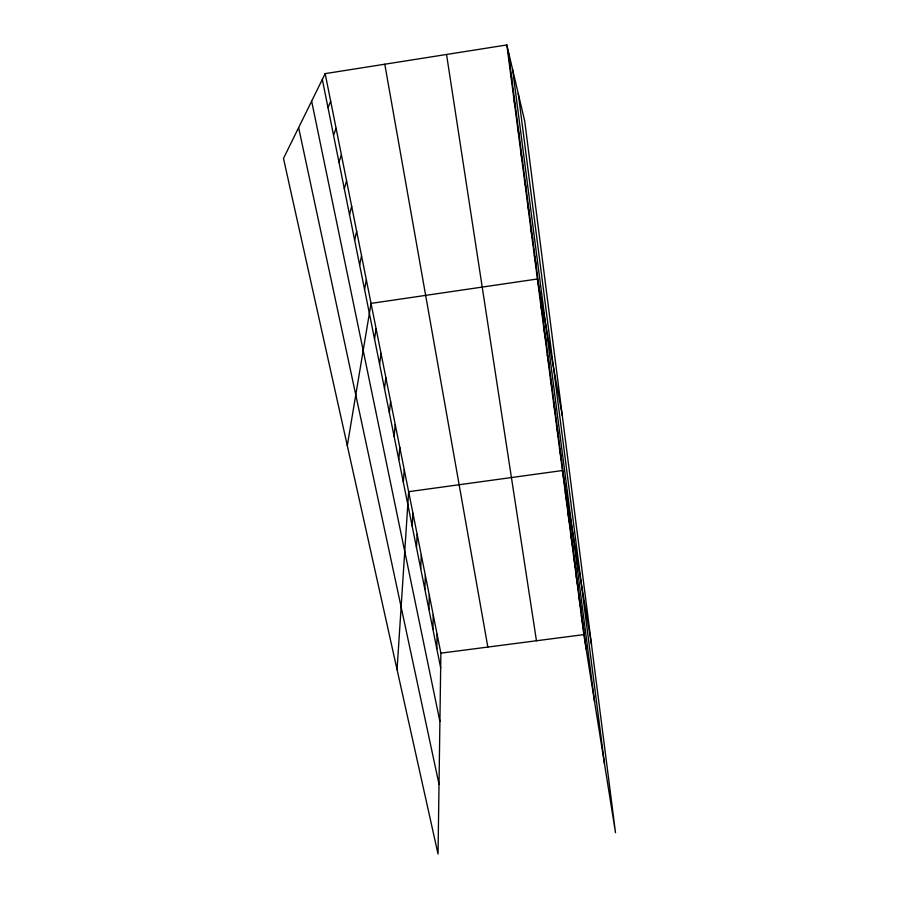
<?xml version="1.0" encoding="UTF-8"?>
<svg xmlns="http://www.w3.org/2000/svg" width="899" height="899" viewBox="0 0 899 899"><rect width="100%" height="100%" fill="white"/><g stroke="black" fill="none" stroke-linecap="round" stroke-linejoin="round"><path stroke-width="1.35" d="M325.18 73.628L440.87 653.157L438.038 854.05L283.488 158.415L325.18 73.628L506.845 44.95L524.735 121.219L615.512 832.71L583.844 634.615L506.845 44.95M436.824 648.718L437.094 634.245M432.902 629.255L433.251 614.983M428.913 609.421L429.34 595.374M424.856 589.216L425.351 575.405M420.71 568.629L421.294 555.054M416.495 547.648L417.147 534.332M412.192 526.263L412.933 513.205M397.055 669.609L408.64 491.686L562.414 470.537L591.497 644.493M403.336 482.224L404.258 469.739M398.774 459.546L399.797 447.376M394.122 436.42L395.234 424.564M389.368 412.81L390.593 401.291M384.525 388.728L385.851 377.558M379.58 364.14L381.019 353.341M374.535 339.035L376.085 328.618M347.295 445.623L371.051 303.39L537.4 278.993L562.28 415.507M364.556 289.444L366.343 279.825M359.645 265.014L361.544 255.799M354.633 240.089L356.656 231.301M349.52 214.67L351.678 206.321M344.306 188.723L346.587 180.845M338.979 162.247L341.395 154.853M333.54 135.221L336.102 128.332M327.989 107.633L330.697 101.261M440.87 653.157L583.844 634.615M510.52 73.111L511.812 78.91M514.116 100.699L515.475 107.037M298.637 127.624L439.015 784.22M517.655 127.725L519.071 134.592M311.638 101.171L439.903 721.447M521.105 154.201L522.589 161.573M322.325 79.449L440.667 667.833M524.499 180.16L526.039 188.003M527.825 205.601L529.421 213.906M531.073 230.537L532.725 239.291M534.276 255.001L535.973 264.182M540.76 304.671L542.558 314.684M544.041 329.821L545.884 340.238M384.783 64.222L487.842 647.066M547.266 354.464L549.154 365.264M550.413 378.614L552.346 389.773M553.503 402.28L555.481 413.787M556.537 425.474L558.549 437.33M559.504 448.23L561.56 460.389M565.28 492.416L567.393 505.182M568.078 513.891L570.236 526.926M570.831 534.95L573.011 548.255M573.528 555.627L575.742 569.179M576.18 575.922L578.417 589.71M578.787 595.846L581.046 609.87M581.338 615.41L583.62 629.648M446.545 54.468L536.456 640.762M512.644 69.672L594.599 701.883M508.07 50.164L586.159 649.067M518.229 93.462L604.488 763.779"/></g></svg>
